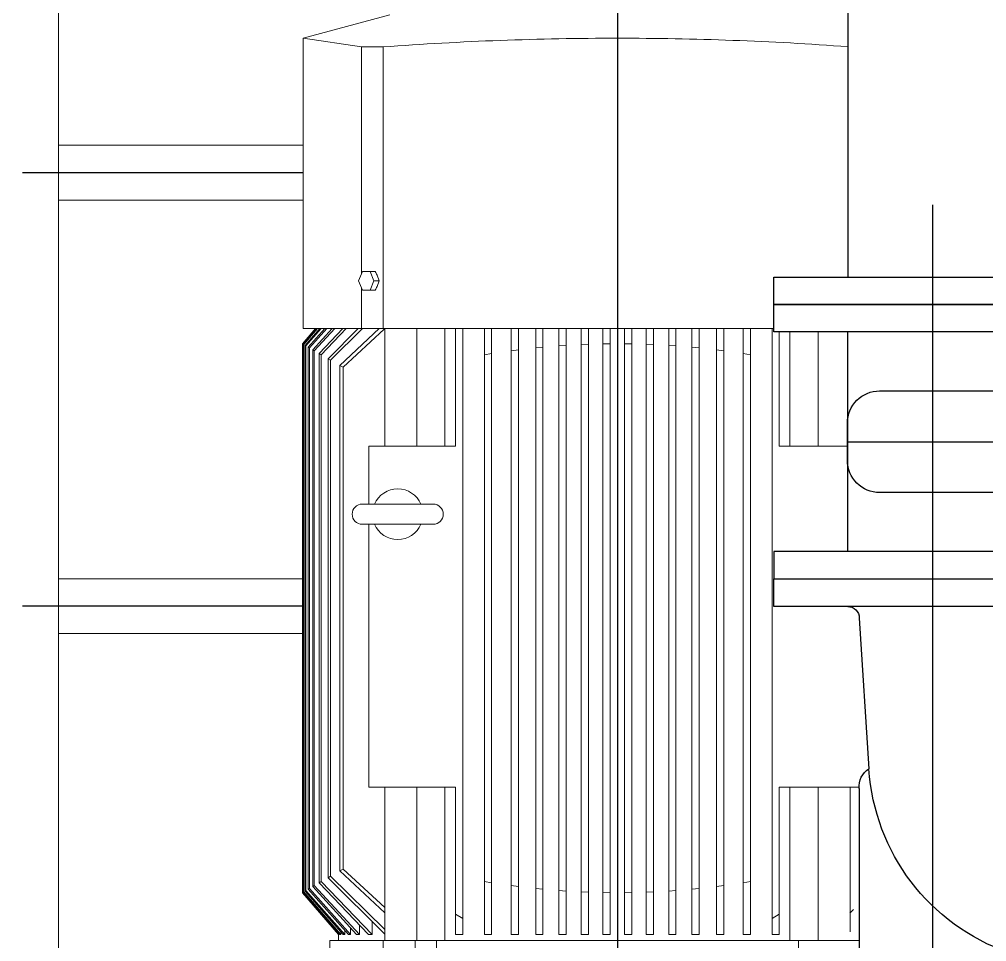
# Model space of a CAD drawing. Extents: x -160 to 364724, y -100 to 7353297.
# Drawn here: x 361678.454 to 361680.728, y 7348037.088 to 7348039.256 of the extents above; entities that cross this region are included whole.
import ezdxf

# ---------------------------------------------------------------- set-up
doc = ezdxf.new("R2010")
doc.units = 0
doc.header["$LTSCALE"] = 5
doc.linetypes.add('________________', pattern=[0])
doc.linetypes.add('SGC_DASHDOT', pattern=[1, 0.5, -0.25, 0, -0.25])
for name, color, linetype in [('BOMBA', 1, 'Continuous'), ('FLANGES', 2, 'Continuous'), ('Q-PLATO', 5, 'Continuous'), ('SANC_COTAS', 1, 'Continuous'), ('SGC-Eixos', 253, 'SGC_DASHDOT'), ('SGC-Tubos (Desenho Bifilar)', 3, 'Continuous'), ('SGC-Valvulas (Acionamento)', 2, 'Continuous'), ('SGC-Valvulas (Linhas Externas)', 3, 'Continuous')]:
    doc.layers.add(name, color=color, linetype=linetype)
doc.layers.add('ESCADA', color=2, linetype='Continuous', lineweight=20)

# ---------------------------------------------------------------- blocks, each defined once
blk = doc.blocks.new('SG_1_R23FC10_D100', base_point=(3190.0192, 1643.31859))
at = {"layer": 'FLANGES'}
blk.add_line((3190.04137, 1643.60666), (3189.99703, 1643.60666), dxfattribs=at)
blk.add_lwpolyline([(3190.04137, 1643.58679), (3190.04137, 1643.61659), (3189.99703, 1643.61659), (3189.99703, 1643.58679)], dxfattribs=at)
for points in [[(3189.9242, 1643.20859), (3189.9242, 1643.42859), (3189.9432, 1643.42859), (3189.9432, 1643.20859)], [(3190.1142, 1643.20859), (3190.1142, 1643.42859), (3190.0952, 1643.42859), (3190.0952, 1643.20859)]]:
    blk.add_lwpolyline(points, close=True, dxfattribs=at)
at = {"layer": 'SGC-Valvulas (Acionamento)', "color": 3}
blk.add_lwpolyline([(3189.87976, 1643.65459), (3190.15864, 1643.65459, -0.414214), (3190.16181, 1643.65142), (3190.16181, 1643.64509, -0.414214), (3190.15864, 1643.64192), (3189.87976, 1643.64192, -0.414214), (3189.87659, 1643.64509), (3189.87659, 1643.65142, -0.414214)], format="xyb", close=True, dxfattribs=at)
at = {"layer": 'SGC-Valvulas (Acionamento)'}
blk.add_lwpolyline([(3190.02659, 1643.61659), (3190.02659, 1643.65459), (3190.01181, 1643.65459), (3190.01181, 1643.61659)], dxfattribs=at)
at = {"layer": 'SGC-Valvulas (Linhas Externas)'}
for p, q in [((3189.9527, 1643.37759), (3189.9527, 1643.42859)), ((3190.0857, 1643.37759), (3190.0857, 1643.42859)), ((3189.9432, 1643.37759), (3189.9527, 1643.37759)), ((3190.0952, 1643.37759), (3190.0857, 1643.37759)), ((3190.0952, 1643.25959), (3189.9432, 1643.25959))]:
    blk.add_line(p, q, dxfattribs=at)
blk.add_lwpolyline([(3190.05435, 1643.28176), (3190.05435, 1643.38806, -0.198912), (3190.06084, 1643.40373), (3190.07921, 1643.4221, 0.198912), (3190.0857, 1643.43777), (3190.0857, 1643.56462, 0.414214), (3190.06353, 1643.58679), (3189.97487, 1643.58679, 0.414214), (3189.9527, 1643.56462), (3189.9527, 1643.43777, 0.198912), (3189.95919, 1643.4221), (3189.97756, 1643.40373, -0.198912), (3189.98405, 1643.38806), (3189.98405, 1643.28176, 0.414214), (3190.00621, 1643.25959), (3190.03218, 1643.25959, 0.414214)], format="xyb", close=True, dxfattribs=at)
for points in [[(3189.9527, 1643.50769), (3189.97756, 1643.48283, -0.198912), (3189.98405, 1643.46716), (3189.98405, 1643.39724)], [(3190.0857, 1643.50769), (3190.06084, 1643.48283, 0.198912), (3190.05435, 1643.46716), (3190.05435, 1643.39724)]]:
    blk.add_lwpolyline(points, format="xyb", dxfattribs=at)
blk = doc.blocks.new('A$C29D3606B')
at = {"layer": 'FLANGES'}
for points in [[(0, -0.10986), (0.019, -0.10986), (0.019, 0.11014), (0, 0.11014)], [(0.271, -0.11), (0.29, -0.11), (0.29, 0.11), (0.271, 0.11)], [(0.255, 0.05914), (0.255, 0.07814), (0.035, 0.07814), (0.035, 0.05914)]]:
    blk.add_lwpolyline(points, close=True, dxfattribs=at)
blk.add_arc((0.08622, 0.0741), 0.02242, 10.36667, 169.63333, dxfattribs=at)
at = {"layer": 'SGC-Tubos (Desenho Bifilar)'}
for p, q in [((0.263, -0.05086), (0.15856, -0.04416)), ((0.145, -0.05086), (0.027, -0.05086))]:
    blk.add_line(p, q, dxfattribs=at)
blk.add_lwpolyline([(0.271, 0.05914, -1), (0.255, 0.05914), (0.035, 0.05914, -1), (0.019, 0.05914)], format="xyb", dxfattribs=at)
for centre, radius, start, end in [((0.16794, 0.10015), 0.14462, 199.25491, 266.27937), ((0.1464, -0.03664), 0.01429, 264.38219, 328.27493), ((0.027, -0.05886), 0.008, 89.98894, 180), ((0.263, -0.05886), 0.008, 0.00001, 90.03465)]:
    blk.add_arc(centre, radius, start, end, dxfattribs=at)

msp = doc.modelspace()

# ---------------------------------------------------------------- linework, layer by layer
at = {"layer": 'BOMBA', "linetype": '________________', "lineweight": 9}
for p, q in [((361679.325, 7348039.2667), (361679.1212, 7348039.2121)), ((361679.2584, 7348039.1916), (361679.1212, 7348039.2121)), ((361679.1212, 7348039.2121), (361679.1212, 7348038.5295)), ((361679.2584, 7348039.1916), (361679.3098, 7348039.1916)), ((361679.2584, 7348038.6582), (361679.2584, 7348039.1916)), ((361679.3098, 7348038.5295), (361679.3098, 7348039.1916)), ((361679.2516, 7348038.6416), (361679.2606, 7348038.6637)), ((361679.2606, 7348038.6637), (361679.2786, 7348038.6637)), ((361679.2786, 7348038.6637), (361679.2876, 7348038.6416)), ((361679.2911, 7348038.6637), (361679.2786, 7348038.6637)), ((361679.2606, 7348038.6195), (361679.2516, 7348038.6416)), ((361679.2876, 7348038.6416), (361679.2786, 7348038.6195)), ((361679.3004, 7348038.6416), (361679.2876, 7348038.6416)), ((361679.3004, 7348038.6416), (361679.295, 7348038.6547)), ((361679.295, 7348038.6285), (361679.3004, 7348038.6416)), ((361679.2584, 7348038.5295), (361679.2584, 7348038.625)), ((361679.2786, 7348038.6195), (361679.2606, 7348038.6195)), ((361679.2911, 7348038.6195), (361679.2786, 7348038.6195)), ((361679.1196, 7348038.4937), (361679.1504, 7348038.5295)), ((361679.151, 7348038.5295), (361679.12, 7348038.4935)), ((361679.1212, 7348038.5295), (361679.2584, 7348038.5295)), ((361679.1215, 7348038.4926), (361679.1535, 7348038.5295)), ((361679.1553, 7348038.5295), (361679.1227, 7348038.4919)), ((361679.126, 7348038.4899), (361679.1605, 7348038.5295)), ((361679.1637, 7348038.5295), (361679.1279, 7348038.4888)), ((361679.1332, 7348038.4857), (361679.1721, 7348038.5295)), ((361679.1767, 7348038.5295), (361679.136, 7348038.484)), ((361679.1439, 7348038.4794), (361679.1895, 7348038.5295)), ((361679.1956, 7348038.5295), (361679.1476, 7348038.4772)), ((361679.1591, 7348038.4705), (361679.2147, 7348038.5295)), ((361679.2227, 7348038.5295), (361679.1639, 7348038.4677)), ((361679.18, 7348038.4584), (361679.2504, 7348038.5295)), ((361679.2608, 7348038.5295), (361679.186, 7348038.455)), ((361679.208, 7348038.4426), (361679.3003, 7348038.5295)), ((361679.3119, 7348038.5276), (361679.2153, 7348038.4385)), ((361679.2584, 7348038.5295), (361679.3098, 7348038.5295)), ((361679.3098, 7348038.5295), (361680.2276, 7348038.5295)), ((361679.3133, 7348038.5288), (361679.3119, 7348038.5276)), ((361679.3133, 7348038.5295), (361679.3133, 7348038.2526)), ((361679.3884, 7348038.2526), (361679.3884, 7348038.5295)), ((361679.4546, 7348038.5295), (361679.4546, 7348038.2526)), ((361679.4796, 7348038.2526), (361679.4796, 7348038.5295)), ((361679.4966, 7348038.5295), (361679.4966, 7348037.142)), ((361679.5475, 7348038.4677), (361679.5475, 7348038.5295)), ((361679.5645, 7348038.5295), (361679.5645, 7348038.4705)), ((361679.6104, 7348038.4772), (361679.6104, 7348038.5295)), ((361679.6274, 7348038.5295), (361679.6274, 7348038.4794)), ((361679.6681, 7348038.484), (361679.6681, 7348038.5295)), ((361679.6851, 7348038.5295), (361679.6851, 7348038.4857)), ((361679.7225, 7348038.4888), (361679.7225, 7348038.5295)), ((361679.7395, 7348038.5295), (361679.7395, 7348038.4899)), ((361679.7751, 7348038.4919), (361679.7751, 7348038.5295)), ((361679.7921, 7348038.5295), (361679.7921, 7348038.4926)), ((361679.8261, 7348038.4935), (361679.8261, 7348038.5295)), ((361679.8431, 7348038.5295), (361679.8431, 7348038.4937)), ((361679.8771, 7348038.4937), (361679.8771, 7348038.5295)), ((361679.894, 7348038.5295), (361679.894, 7348038.4935)), ((361679.928, 7348038.4926), (361679.928, 7348038.5295)), ((361679.945, 7348038.5295), (361679.945, 7348038.4919)), ((361679.9807, 7348038.4899), (361679.9807, 7348038.5295)), ((361679.9977, 7348038.5295), (361679.9977, 7348038.4888)), ((361680.035, 7348038.4857), (361680.035, 7348038.5295)), ((361680.052, 7348038.5295), (361680.052, 7348038.484)), ((361680.0928, 7348038.4794), (361680.0928, 7348038.5295)), ((361680.1098, 7348038.5295), (361680.1098, 7348038.4772)), ((361680.1556, 7348038.4705), (361680.1556, 7348038.5295)), ((361680.1726, 7348038.5295), (361680.1726, 7348038.4677)), ((361680.2236, 7348037.142), (361680.2236, 7348038.5295)), ((361680.2406, 7348038.5215), (361680.2406, 7348038.2526)), ((361680.2655, 7348038.2526), (361680.2655, 7348038.5215)), ((361680.3317, 7348038.2526), (361680.3317, 7348038.5215)), ((361679.12, 7348038.4935), (361679.1196, 7348038.4937)), ((361679.1196, 7348037.2029), (361679.1196, 7348038.4937)), ((361679.12, 7348038.4935), (361679.12, 7348037.2032)), ((361679.1227, 7348038.4919), (361679.1215, 7348038.4926)), ((361679.1215, 7348037.2041), (361679.1215, 7348038.4926)), ((361679.1227, 7348038.4919), (361679.1227, 7348037.2048)), ((361679.1279, 7348038.4888), (361679.126, 7348038.4899)), ((361679.126, 7348037.2067), (361679.126, 7348038.4899)), ((361679.1279, 7348038.4888), (361679.1279, 7348037.2079)), ((361679.136, 7348038.484), (361679.1332, 7348038.4857)), ((361679.1332, 7348037.211), (361679.1332, 7348038.4857)), ((361679.136, 7348038.484), (361679.136, 7348037.2127)), ((361679.1476, 7348038.4772), (361679.1439, 7348038.4794)), ((361679.1439, 7348037.2173), (361679.1439, 7348038.4794)), ((361679.1476, 7348038.4772), (361679.1476, 7348037.2195)), ((361679.6274, 7348038.4794), (361679.6104, 7348038.4772)), ((361679.6104, 7348037.2195), (361679.6104, 7348038.4772)), ((361679.6274, 7348038.4794), (361679.6274, 7348037.2173)), ((361679.6851, 7348038.4857), (361679.6681, 7348038.484)), ((361679.6681, 7348037.2127), (361679.6681, 7348038.484)), ((361679.6851, 7348038.4857), (361679.6851, 7348037.211)), ((361679.7395, 7348038.4899), (361679.7225, 7348038.4888)), ((361679.7225, 7348037.2079), (361679.7225, 7348038.4888)), ((361679.7395, 7348038.4899), (361679.7395, 7348037.2067)), ((361679.7921, 7348038.4926), (361679.7751, 7348038.4919)), ((361679.7751, 7348037.2048), (361679.7751, 7348038.4919)), ((361679.7921, 7348038.4926), (361679.7921, 7348037.2041)), ((361679.8431, 7348038.4937), (361679.8261, 7348038.4935)), ((361679.8261, 7348037.2032), (361679.8261, 7348038.4935)), ((361679.8431, 7348038.4937), (361679.8431, 7348037.2029)), ((361679.8771, 7348037.2029), (361679.8771, 7348038.4937)), ((361679.894, 7348038.4935), (361679.8771, 7348038.4937)), ((361679.894, 7348038.4935), (361679.894, 7348037.2032)), ((361679.928, 7348037.2041), (361679.928, 7348038.4926)), ((361679.945, 7348038.4919), (361679.928, 7348038.4926)), ((361679.945, 7348038.4919), (361679.945, 7348037.2048)), ((361679.9807, 7348037.2067), (361679.9807, 7348038.4899)), ((361679.9977, 7348038.4888), (361679.9807, 7348038.4899)), ((361679.9977, 7348038.4888), (361679.9977, 7348037.2079)), ((361680.035, 7348037.211), (361680.035, 7348038.4857)), ((361680.052, 7348038.484), (361680.035, 7348038.4857)), ((361680.052, 7348038.484), (361680.052, 7348037.2127)), ((361680.0928, 7348037.2173), (361680.0928, 7348038.4794)), ((361680.1098, 7348038.4772), (361680.0928, 7348038.4794)), ((361680.1098, 7348038.4772), (361680.1098, 7348037.2195)), ((361679.1639, 7348038.4677), (361679.1591, 7348038.4705)), ((361679.1591, 7348037.2262), (361679.1591, 7348038.4705)), ((361679.1639, 7348038.4677), (361679.1639, 7348037.229)), ((361679.186, 7348038.455), (361679.18, 7348038.4584)), ((361679.18, 7348037.2382), (361679.18, 7348038.4584)), ((361679.186, 7348038.455), (361679.186, 7348037.2416)), ((361679.5645, 7348038.4705), (361679.5475, 7348038.4677)), ((361679.5475, 7348037.229), (361679.5475, 7348038.4677)), ((361679.5645, 7348038.4705), (361679.5645, 7348037.2262)), ((361680.1556, 7348037.2262), (361680.1556, 7348038.4705)), ((361680.1726, 7348038.4677), (361680.1556, 7348038.4705)), ((361680.1726, 7348038.4677), (361680.1726, 7348037.229)), ((361679.2153, 7348038.4385), (361679.208, 7348038.4426)), ((361679.208, 7348037.2541), (361679.208, 7348038.4426)), ((361679.2153, 7348038.4385), (361679.2153, 7348037.2582)), ((361679.2757, 7348038.2526), (361679.2757, 7348038.1167)), ((361679.2757, 7348038.2526), (361679.4796, 7348038.2526)), ((361680.2406, 7348038.2526), (361680.4009, 7348038.2526)), ((361679.4269, 7348038.1167), (361679.2605, 7348038.1167)), ((361679.2605, 7348038.0692), (361679.4269, 7348038.0692)), ((361679.2757, 7348038.0692), (361679.2757, 7348037.4509)), ((361679.4796, 7348037.4509), (361679.2757, 7348037.4509)), ((361679.3133, 7348037.4509), (361679.3133, 7348037.0908)), ((361679.3884, 7348037.0908), (361679.3884, 7348037.4509)), ((361679.4546, 7348037.4509), (361679.4546, 7348037.0908)), ((361679.4796, 7348037.1526), (361679.4796, 7348037.4509)), ((361680.4285, 7348037.4509), (361680.2406, 7348037.4509)), ((361680.2406, 7348037.4509), (361680.2406, 7348037.1526)), ((361680.2655, 7348037.0908), (361680.2655, 7348037.4509)), ((361680.3317, 7348037.0908), (361680.3317, 7348037.4509)), ((361680.4069, 7348037.1106), (361680.4069, 7348037.4509)), ((361679.208, 7348037.2541), (361679.2153, 7348037.2582)), ((361679.3131, 7348037.1555), (361679.208, 7348037.2541)), ((361679.2153, 7348037.2582), (361679.3135, 7348037.1677)), ((361679.1591, 7348037.2262), (361679.1639, 7348037.229)), ((361679.2748, 7348037.1043), (361679.1591, 7348037.2262)), ((361679.1639, 7348037.229), (361679.2837, 7348037.1043)), ((361679.18, 7348037.2382), (361679.186, 7348037.2416)), ((361679.3133, 7348037.1054), (361679.18, 7348037.2382)), ((361679.186, 7348037.2416), (361679.3136, 7348037.1162)), ((361679.5475, 7348037.229), (361679.5645, 7348037.2262)), ((361679.5475, 7348037.1043), (361679.5475, 7348037.229)), ((361679.5645, 7348037.2262), (361679.5645, 7348037.1043)), ((361680.1556, 7348037.2262), (361680.1726, 7348037.229)), ((361680.1556, 7348037.1043), (361680.1556, 7348037.2262)), ((361680.1726, 7348037.229), (361680.1726, 7348037.1043)), ((361679.1215, 7348037.2041), (361679.1227, 7348037.2048)), ((361679.2079, 7348037.1043), (361679.1215, 7348037.2041)), ((361679.1227, 7348037.2048), (361679.2099, 7348037.1043)), ((361679.126, 7348037.2067), (361679.1279, 7348037.2079)), ((361679.2156, 7348037.1043), (361679.126, 7348037.2067)), ((361679.1279, 7348037.2079), (361679.219, 7348037.1043)), ((361679.1332, 7348037.211), (361679.136, 7348037.2127)), ((361679.2282, 7348037.1043), (361679.1332, 7348037.211)), ((361679.136, 7348037.2127), (361679.2331, 7348037.1043)), ((361679.1439, 7348037.2173), (361679.1476, 7348037.2195)), ((361679.2471, 7348037.1043), (361679.1439, 7348037.2173)), ((361679.1476, 7348037.2195), (361679.2538, 7348037.1043)), ((361679.6104, 7348037.2195), (361679.6274, 7348037.2173)), ((361679.6104, 7348037.1043), (361679.6104, 7348037.2195)), ((361679.6274, 7348037.2173), (361679.6274, 7348037.1043)), ((361679.6681, 7348037.2127), (361679.6851, 7348037.211)), ((361679.6681, 7348037.1043), (361679.6681, 7348037.2127)), ((361679.6851, 7348037.211), (361679.6851, 7348037.1043)), ((361679.7225, 7348037.2079), (361679.7395, 7348037.2067)), ((361679.7225, 7348037.1043), (361679.7225, 7348037.2079)), ((361679.7395, 7348037.2067), (361679.7395, 7348037.1043)), ((361679.7751, 7348037.2048), (361679.7921, 7348037.2041)), ((361679.7751, 7348037.1043), (361679.7751, 7348037.2048)), ((361679.7921, 7348037.2041), (361679.7921, 7348037.1043)), ((361679.928, 7348037.2041), (361679.945, 7348037.2048)), ((361679.928, 7348037.1043), (361679.928, 7348037.2041)), ((361679.945, 7348037.2048), (361679.945, 7348037.1043)), ((361679.9807, 7348037.2067), (361679.9977, 7348037.2079)), ((361679.9807, 7348037.1043), (361679.9807, 7348037.2067)), ((361679.9977, 7348037.2079), (361679.9977, 7348037.1043)), ((361680.035, 7348037.211), (361680.052, 7348037.2127)), ((361680.035, 7348037.1043), (361680.035, 7348037.211)), ((361680.052, 7348037.2127), (361680.052, 7348037.1043)), ((361680.0928, 7348037.2173), (361680.1098, 7348037.2195)), ((361680.0928, 7348037.1043), (361680.0928, 7348037.2173)), ((361680.1098, 7348037.2195), (361680.1098, 7348037.1043)), ((361679.1196, 7348037.2029), (361679.12, 7348037.2032)), ((361679.2046, 7348037.1043), (361679.1196, 7348037.2029)), ((361679.12, 7348037.2032), (361679.2053, 7348037.1043)), ((361679.8261, 7348037.2032), (361679.8431, 7348037.2029)), ((361679.8261, 7348037.1043), (361679.8261, 7348037.2032)), ((361679.8431, 7348037.2029), (361679.8431, 7348037.1043)), ((361679.8771, 7348037.2029), (361679.894, 7348037.2032)), ((361679.8771, 7348037.1043), (361679.8771, 7348037.2029)), ((361679.894, 7348037.2032), (361679.894, 7348037.1043)), ((361680.4152, 7348037.1633), (361680.4065, 7348037.1551)), ((361679.4966, 7348037.142), (361679.4796, 7348037.1526)), ((361679.4796, 7348037.1043), (361679.4796, 7348037.1526)), ((361679.4966, 7348037.142), (361679.4966, 7348037.1043)), ((361680.2406, 7348037.1526), (361680.2236, 7348037.142)), ((361680.2236, 7348037.1043), (361680.2236, 7348037.142)), ((361680.2406, 7348037.1526), (361680.2406, 7348037.1043)), ((361679.219, 7348037.1043), (361679.219, 7348037.1146)), ((361679.2331, 7348037.1043), (361679.2331, 7348037.1196)), ((361679.2538, 7348037.1043), (361679.2538, 7348037.1263)), ((361679.2837, 7348037.1043), (361679.2837, 7348037.1345)), ((361679.3097, 7348037.0908), (361679.184, 7348037.0908)), ((361679.184, 7348037.0908), (361679.184, 7348036.8988)), ((361679.2044, 7348037.1046), (361679.2044, 7348037.0908)), ((361679.2046, 7348037.1043), (361679.2053, 7348037.1043)), ((361679.2053, 7348037.1043), (361679.2053, 7348037.1074)), ((361679.2079, 7348037.1043), (361679.2099, 7348037.1043)), ((361679.2099, 7348037.1043), (361679.2099, 7348037.1108)), ((361679.2156, 7348037.1043), (361679.219, 7348037.1043)), ((361679.2282, 7348037.1043), (361679.2331, 7348037.1043)), ((361679.2471, 7348037.1043), (361679.2538, 7348037.1043)), ((361679.2748, 7348037.1043), (361679.2837, 7348037.1043)), ((361679.3848, 7348037.0908), (361679.3097, 7348037.0908)), ((361679.3097, 7348037.0908), (361679.3097, 7348037.0309)), ((361679.3848, 7348037.0908), (361679.3848, 7348036.8784)), ((361679.4348, 7348037.0908), (361679.3848, 7348037.0908)), ((361679.4348, 7348037.0908), (361679.4348, 7348036.8988)), ((361680.2853, 7348037.0908), (361679.4348, 7348037.0908)), ((361679.4796, 7348037.1043), (361679.4966, 7348037.1043)), ((361679.5475, 7348037.1043), (361679.5645, 7348037.1043)), ((361679.6104, 7348037.1043), (361679.6274, 7348037.1043)), ((361679.6681, 7348037.1043), (361679.6851, 7348037.1043)), ((361679.7225, 7348037.1043), (361679.7395, 7348037.1043)), ((361679.7751, 7348037.1043), (361679.7921, 7348037.1043)), ((361679.8261, 7348037.1043), (361679.8431, 7348037.1043)), ((361679.8771, 7348037.1043), (361679.894, 7348037.1043)), ((361679.928, 7348037.1043), (361679.945, 7348037.1043)), ((361679.9807, 7348037.1043), (361679.9977, 7348037.1043)), ((361680.035, 7348037.1043), (361680.052, 7348037.1043)), ((361680.0928, 7348037.1043), (361680.1098, 7348037.1043)), ((361680.1556, 7348037.1043), (361680.1726, 7348037.1043)), ((361680.2236, 7348037.1043), (361680.2406, 7348037.1043)), ((361680.2853, 7348037.0199), (361680.2853, 7348037.0908)), ((361680.3353, 7348037.0908), (361680.2853, 7348037.0908)), ((361680.4285, 7348037.0908), (361680.3353, 7348037.0908))]:
    msp.add_line(p, q, dxfattribs=at)
for centre, radius, start, end in [((361679.858, 7348031.8696), 7.3424, 89.98362, 94.28136), ((361679.8622, 7348031.8696), 7.3424, 85.78509, 90.01638), ((361679.3437, 7348038.0929), 0.0595, 23.5437, 156.4563), ((361679.2605, 7348038.0929), 0.0238, 90, 270), ((361679.4269, 7348038.0929), 0.0238, 270, 90), ((361679.3437, 7348038.0929), 0.0595, 203.5437, 336.4563)]:
    msp.add_arc(centre, radius, start, end, dxfattribs=at)
for centre, major_axis, start_param, end_param in [((361679.4259, 7348038.6858), (-0.1654, 0.3485), 1.472508, 1.498081), ((361679.4259, 7348038.5974), (-0.1654, -0.3485), 4.785104, 4.810677)]:
    msp.add_ellipse(centre, major_axis=major_axis, ratio=0.341999, start_param=start_param, end_param=end_param, dxfattribs=at)
at = {"layer": 'ESCADA'}
for p, q in [((361678.5465, 7348047.1851), (361678.5465, 7348036.8867)), ((361679.1212, 7348038.9603), (361678.5465, 7348038.9603)), ((361679.1212, 7348038.8312), (361678.5465, 7348038.8312)), ((361679.1196, 7348037.9411), (361678.5465, 7348037.9411)), ((361679.1196, 7348037.812), (361678.5465, 7348037.812))]:
    msp.add_line(p, q, dxfattribs=at)
at = {"layer": 'FLANGES'}
msp.add_lwpolyline([(361680.2276, 7348038.586), (361680.2276, 7348038.6506), (361680.975, 7348038.6506), (361680.975, 7348038.586)], close=True, dxfattribs=at)
at = {"layer": 'Q-PLATO'}
msp.add_circle((361680.2092, 7348035.5226), 46.9117, dxfattribs=at)
at = {"layer": 'SGC-Eixos', "ltscale": 2}
for p, q in [((361680.6018, 7348033.8204), (361680.6018, 7348044.2664)), ((361679.8601, 7348039.4072), (361679.8601, 7348034.6641))]:
    msp.add_line(p, q, dxfattribs=at)
at = {"layer": 'SGC-Eixos'}
for p, q in [((361679.1212, 7348038.8958), (361678.4615, 7348038.8958)), ((361679.1196, 7348037.8766), (361678.4615, 7348037.8766))]:
    msp.add_line(p, q, dxfattribs=at)
at = {"layer": 'SGC-Eixos', "ltscale": 0.3}
msp.add_line((361680.4009, 7348038.2633), (361681.9029, 7348038.2633), dxfattribs=at)
at = {"layer": 'SGC-Tubos (Desenho Bifilar)'}
msp.add_line((361680.4018, 7348043.5903), (361680.4018, 7348038.6506), dxfattribs=at)

# ---------------------------------------------------------------- block references
at = {"layer": 'SANC_COTAS', "xscale": -3.397263447409172, "yscale": 3.397263447409172, "zscale": 3.397263447409172, "rotation": 270}
msp.add_blockref('A$C29D3606B', (361680.6013, 7348036.9553), dxfattribs=at)
at = {"layer": 'SGC-Valvulas (Linhas Externas)', "xscale": -3.397263447409172, "yscale": 3.397263447409172, "zscale": 3.397263447409172, "rotation": 270}
msp.add_blockref('SG_1_R23FC10_D100', (361680.6013, 7348038.2633), dxfattribs=at)

doc.saveas('drawing.dxf')
